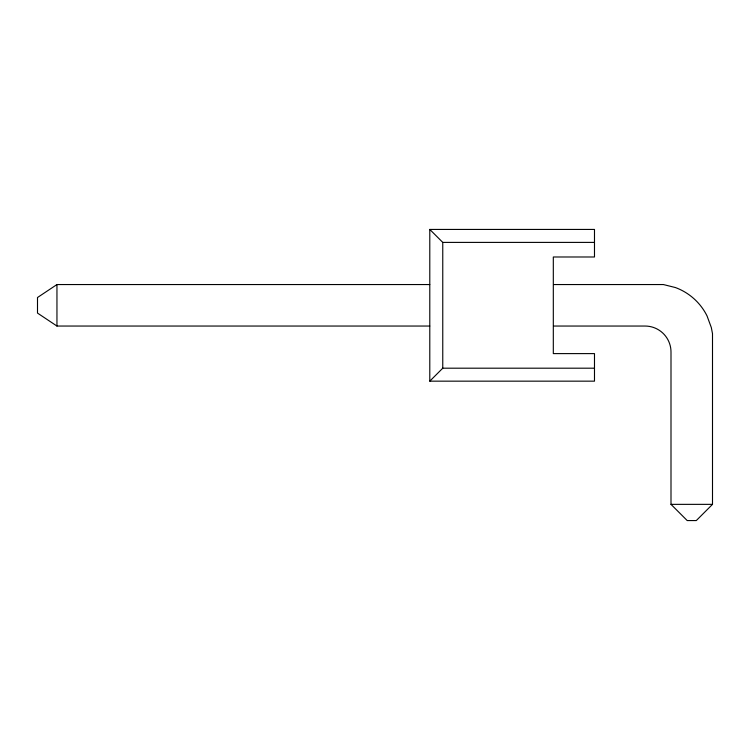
<?xml version="1.0" encoding="UTF-8"?>
<svg xmlns="http://www.w3.org/2000/svg" width="750" height="750" viewBox="0 0 750 750"><rect width="100%" height="100%" fill="white"/><g stroke="black" fill="none" stroke-linecap="round" stroke-linejoin="round"><path stroke-width="1.12" d="M429.788 381.159L594.487 381.159L594.487 353.606L553.312 353.606L553.312 256.988L594.487 256.988L594.487 229.434L429.788 229.434L429.788 381.159L442.762 368.194L594.487 368.194M553.706 284.55L663.403 284.55L675.431 287.55A57.469 57.469 0 0 1 707.034 315.909L711.319 327.544L712.5 333.637L712.5 504.356L696.291 520.566L687.216 520.566L670.997 504.356L670.997 351.984A25.941 25.941 0 0 0 645.066 326.044L553.706 326.044M429.788 284.55L56.953 284.55L37.5 297.516L37.5 313.078L56.953 326.044L429.788 326.044M429.788 229.434L442.762 242.4L594.487 242.4M670.997 504.356L712.5 504.356M442.762 242.4L442.762 368.194M56.953 284.55L56.953 326.044"/></g></svg>
